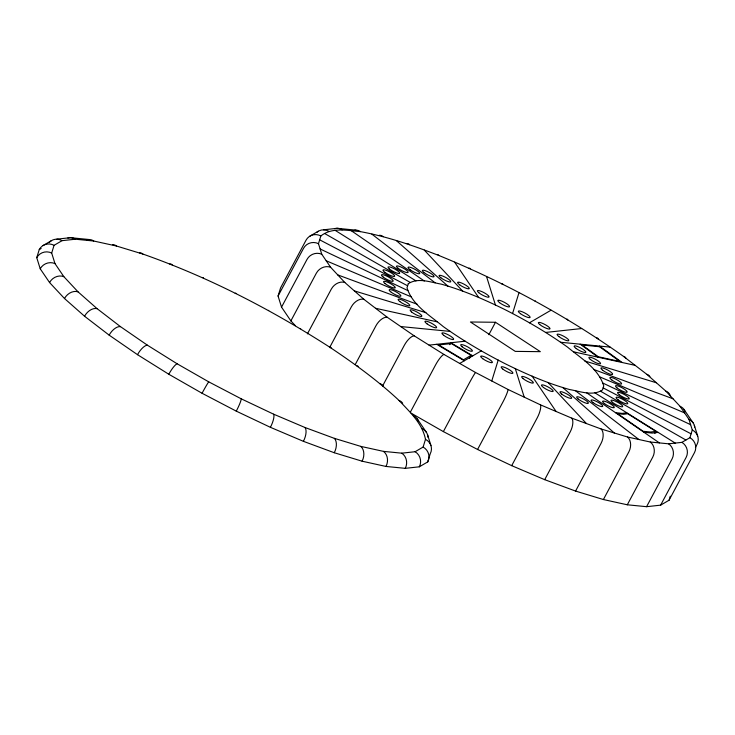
<?xml version="1.0" encoding="UTF-8"?>
<svg xmlns="http://www.w3.org/2000/svg" width="735" height="735" viewBox="0 0 735 735"><rect width="100%" height="100%" fill="white"/><g stroke="black" fill="none" stroke-linecap="round" stroke-linejoin="round"><path stroke-width="1.1" d="M139.65 252.895A11.08 6.569 -71.3 0 1 142.856 254.044C208.703 277.196 271.114 309.472 329.758 347.186C354.04 363.402 377.772 380.565 399.133 400.547C409.762 411.94 422.349 423.369 425.491 439.337A11.08 10.722 -2.9 0 1 430.232 453.78L427.724 461.911L419.317 466.817L405.261 468.342L385.985 466.449L362.079 461.194L334.26 452.732L303.39 441.322L270.388 427.311L236.266 411.131L202.061 393.262L168.811 374.253L137.518 354.683L109.157 335.142L84.562 316.234L64.496 298.52L49.567 282.543L40.223 268.799L36.75 257.682L39.258 249.56L41.123 248.467M425.491 439.337L423.112 447.064L415.119 451.722L401.769 453.173L383.459 451.373L360.747 446.375L334.324 438.336L304.988 427.504L273.64 414.191L241.218 398.82L208.722 381.842L177.135 363.788L147.413 345.193L120.466 326.634L97.103 308.663L78.039 291.841L63.853 276.663L54.978 263.599L51.68 253.051L54.059 245.325L62.052 240.667L75.402 239.215L93.712 241.016L116.424 246.004L142.856 254.044M295.36 325.678L290.876 320.892L281.533 307.138L278.069 296.03L280.568 287.899L306.045 240.189A11.08 10.804 39.9 0 1 320.855 235.963C332.11 227.014 347.379 230.496 360.499 231.644C387.474 236.633 413.447 245.655 438.97 255.523C503.999 282.075 566.226 315.673 623.491 356.392A11.08 5.825 -54 0 1 625.917 358.184M623.491 356.392L646.855 374.354L665.919 391.185L680.105 406.363L688.98 419.419L692.278 429.975L689.899 437.702L681.905 442.36L668.556 443.811L650.245 442.011L627.534 437.013L601.111 428.974L571.775 418.142L540.427 404.829L508.004 389.458L475.517 372.48L443.922 354.426L414.2 335.831L387.253 317.272L363.889 299.301L344.825 282.479L330.64 267.301L321.765 254.237L318.466 243.68L320.855 235.963M491.761 380.969L498.211 360.058M512.543 313.597L518.983 292.695M411.104 413.153L443.37 431.601L477.575 449.471L511.698 465.659L544.699 479.67L575.578 491.072L603.398 499.534L627.304 504.789L646.579 506.691L660.627 505.156L669.043 500.25L670.292 496.189M278.069 296.03L303.537 248.32A11.08 10.722 -2.9 0 1 318.466 243.68M281.533 307.138L307.01 259.427A11.08 10.318 -27.3 0 1 321.765 254.237M290.876 320.892L316.353 273.181A11.08 9.601 -39.2 0 1 330.64 267.301M307.405 333.883L331.283 289.158A11.08 8.59 -46.1 0 1 344.825 282.479M329.592 347.618L351.348 306.872A11.08 7.322 -50.6 0 1 363.889 299.301M355.244 364.542L375.943 325.78A11.08 5.825 -54 0 1 387.253 317.272M382.549 386.068L404.314 345.321A11.08 4.153 -56.8 0 1 414.2 335.831M410.654 411.6L435.598 364.891A11.08 2.361 -59.1 0 1 443.922 354.426M449.82 344.669L450.831 342.758L472.743 355.859M469.472 358.395L471.089 355.363L451.373 343.576L438.676 344.954L463.491 359.792L471.089 355.363M488.858 334.673L495.482 322.27L540.317 351.661L515.263 351.385L470.437 321.994L495.482 322.27M443.37 431.601L468.847 383.9A11.08 0.487 -61.3 0 1 475.517 372.48M477.575 449.471L503.052 401.769A11.08 1.396 -63.5 0 0 508.004 389.458M511.698 465.659L537.175 417.949A11.08 3.234 -65.8 0 0 540.427 404.829M544.699 479.67L570.176 431.959A11.08 4.98 -68.3 0 0 571.775 418.142M575.578 491.072L601.055 443.37A11.08 6.569 -71.3 0 0 601.111 428.974M603.398 499.534L628.866 451.832A11.08 7.966 -75.1 0 0 627.534 437.013M654.876 433.439L655.951 431.417L627.69 413.731L623.556 414.301L617.501 413.621L643.134 431.28L650.567 432.015L655.951 431.417M627.304 504.789L652.772 457.087A11.08 9.114 -80.6 0 0 650.245 442.011M646.579 506.691L672.047 458.98A11.08 9.987 -89.4 0 0 668.556 443.811M660.627 505.156L686.104 457.455A11.08 10.556 74 0 0 681.905 442.36M695.429 447.404L697.019 444.418A11.08 10.722 -2.9 0 0 692.278 429.975M669.043 500.25L694.511 452.549A11.08 10.804 39.9 0 0 689.899 437.702M43.108 245.499L51.459 240.63M309.894 236.137L318.246 231.259M459.715 363.448L481.342 350.843M529.402 322.821L551.029 310.207M626.771 412.767L622.178 413.401L615.461 412.647M658.183 432.419L652.193 433.08L643.943 432.263M56.724 239.169L70.431 237.681L89.22 239.527M323.51 229.807L337.218 228.309L356.006 230.156M429.065 345.128L465.209 341.196M545.535 332.459L581.679 328.536M400.731 326.551L450.298 331.421M560.447 342.244L610.022 347.104M375.576 308.287L437.059 321.811M573.695 351.854L635.178 365.368M354.362 290.885L425.896 312.651M584.858 361.004L656.392 382.77M337.733 274.89L417.14 304.226M593.604 369.429L673.012 398.774M326.202 260.769L411.076 296.793M599.677 376.862L684.542 412.886M320.12 248.963L407.87 290.582M602.875 383.073L690.634 424.701M319.661 239.821L407.631 285.777M603.113 387.887L691.084 433.834M464.299 360.775L436.728 344.292M324.842 233.629L410.36 282.516M600.385 391.139L685.902 440.026M335.518 230.579L415.973 280.908M594.771 392.747L675.235 443.086M580.163 344.173L598.143 357.228M599.512 346.075L622.15 362.511M351.348 230.753L424.306 281M586.438 392.665L659.396 442.911M371.864 234.143L435.102 282.782M575.643 390.873L638.89 439.512M396.431 240.667L448.038 286.218M562.716 387.446L614.322 432.998M424.306 250.102L462.71 291.179M548.044 382.476L586.438 423.553M684.019 409.469L693.133 422.873M454.653 262.175L478.678 297.537M532.076 376.118L556.101 411.481M417.232 418.831L426.346 432.235M694.318 425.289L697.745 436.232M486.533 276.516L495.454 305.089M515.29 368.575L524.22 397.139M427.531 434.651L430.958 445.603M268.45 310.537A11.08 0.487 -61.3 0 1 268.679 310.381M300.036 328.6A11.08 2.361 -59.1 0 1 300.698 328.683M329.758 347.186A11.08 4.153 -56.8 0 1 331.476 348.491M356.705 365.754A11.08 5.825 -54 0 1 358.147 366.342M380.068 383.716A11.08 7.322 -50.6 0 1 383.11 385.985M169.757 264.021A11.08 4.98 -68.3 0 1 172.183 264.885M202.888 277.591A11.08 3.234 -65.8 0 1 203.54 278.188M235.2 293.458A11.08 1.396 -63.5 0 1 235.953 293.568M67.841 238.03A11.08 9.987 -89.4 0 1 75.402 239.215M86.831 239.895A11.08 9.114 -80.6 0 1 93.712 241.016M49.3 242.375A11.08 10.556 74 0 1 62.052 240.667M39.258 249.56A11.08 10.804 39.9 0 1 54.059 245.325M112.528 244.645A11.08 7.966 -75.1 0 1 116.424 246.004M413.318 415.725A11.08 9.601 -39.2 0 1 418.325 421.1M399.133 400.547A11.08 8.59 -46.1 0 1 402.679 403.258M422.193 428.781A11.08 10.318 -27.3 0 1 428.018 437.316M137.518 354.683A11.08 4.153 -56.8 0 1 147.413 345.193M168.811 374.253A11.08 2.361 -59.1 0 1 177.135 363.788M202.061 393.262A11.08 0.487 -61.3 0 1 208.722 381.842M109.157 335.142A11.08 5.825 -54 0 1 120.466 326.634M36.75 257.682A11.08 10.722 -2.9 0 1 51.68 253.051M40.223 268.799A11.08 10.318 -27.3 0 1 54.978 263.599M49.567 282.543A11.08 9.601 -39.2 0 1 63.853 276.663M64.496 298.52A11.08 8.59 -46.1 0 1 78.039 291.841M84.562 316.234A11.08 7.322 -50.6 0 1 97.103 308.663M401.769 453.173A11.08 9.987 -89.4 0 1 405.261 468.342M415.119 451.722A11.08 10.556 74 0 1 419.317 466.817M423.112 447.064A11.08 10.804 39.9 0 1 427.724 461.911M241.218 398.82A11.08 1.396 -63.5 0 1 236.266 411.131M360.747 446.375A11.08 7.966 -75.1 0 1 362.079 461.194M383.459 451.373A11.08 9.114 -80.6 0 1 385.985 466.449M273.64 414.191A11.08 3.234 -65.8 0 1 270.388 427.311M304.988 427.504A11.08 4.98 -68.3 0 1 303.39 441.322M334.324 438.336A11.08 6.569 -71.3 0 1 334.26 452.732M688.98 419.419A11.08 10.318 -27.3 0 1 694.722 427.053M566.823 319.238A11.08 2.361 -59.1 0 1 567.76 320.047M596.544 337.824A11.08 4.153 -56.8 0 1 598.262 339.129M680.105 406.363A11.08 9.601 -39.2 0 1 685.112 411.738M665.919 391.185A11.08 8.59 -46.1 0 1 670.403 396M646.855 374.354A11.08 7.322 -50.6 0 1 649.896 376.623M501.987 284.096A11.08 1.396 -63.5 0 1 502.74 284.206M468.719 268.321A11.08 3.234 -65.8 0 1 470.327 268.826M535.236 301.175A11.08 0.487 -61.3 0 1 535.337 301.515M437.895 254.742A11.08 4.98 -68.3 0 1 438.97 255.523M379.315 235.283A11.08 7.966 -75.1 0 1 383.22 236.642M354.408 230.321A11.08 9.114 -80.6 0 1 360.499 231.644M406.437 243.533A11.08 6.569 -71.3 0 1 409.643 244.681M334.627 228.668A11.08 9.987 -89.4 0 1 342.188 229.853M316.757 232.361A11.08 10.556 74 0 1 328.839 231.304M408.256 283.738L407.006 287.808C412.409 305.301 429.892 315.388 443.205 326.533C463.307 340.921 484.705 353.397 506.764 364.523C527.05 374.455 547.869 383.486 569.671 389.559C580.154 391.351 592.741 396.441 602.489 389.917L603.747 385.857C598.336 368.354 580.852 358.267 567.539 347.122C547.446 332.735 526.039 320.267 503.989 309.132C483.704 299.2 462.875 290.169 441.083 284.096C430.591 282.304 418.013 277.214 408.256 283.738M599.549 346.718L582.138 345.009L598.318 356.751L619.917 361.501L599.549 346.718M604.317 403.487A6.652 1.442 28.1 0 0 614.157 407.668A6.652 1.442 28.1 0 0 606.825 402.027A6.652 1.442 28.1 0 0 604.317 403.487M462.094 346.755A6.652 1.442 28.1 0 0 472.136 351.275A6.652 1.442 28.1 0 0 465.457 345.79A6.652 1.442 28.1 0 0 462.094 346.755M576.249 348.565A6.652 1.442 28.1 0 0 585.804 352.368A6.652 1.442 28.1 0 0 577.875 346.617A6.652 1.442 28.1 0 0 576.249 348.565M611.998 380.124A6.652 1.442 28.1 0 0 621.562 383.927A6.652 1.442 28.1 0 0 613.633 378.176A6.652 1.442 28.1 0 0 611.998 380.124M523.044 378.589A6.652 1.442 28.1 0 0 533.086 383.11A6.652 1.442 28.1 0 0 526.407 377.634A6.652 1.442 28.1 0 0 523.044 378.589M558.839 336.556A6.652 1.442 28.1 0 0 568.679 340.728A6.652 1.442 28.1 0 0 561.347 335.096A6.652 1.442 28.1 0 0 558.839 336.556M590.26 359.341A6.652 1.442 28.1 0 0 600.302 363.862A6.652 1.442 28.1 0 0 593.623 358.386A6.652 1.442 28.1 0 0 590.26 359.341M602.654 370.256A6.652 1.442 28.1 0 0 612.494 374.427A6.652 1.442 28.1 0 0 605.162 368.795A6.652 1.442 28.1 0 0 602.654 370.256M616.867 387.804A6.652 1.442 28.1 0 0 626.909 392.325A6.652 1.442 28.1 0 0 620.23 386.849A6.652 1.442 28.1 0 0 616.867 387.804M619.302 394.75A6.652 1.442 28.1 0 0 629.142 398.93A6.652 1.442 28.1 0 0 621.81 393.289A6.652 1.442 28.1 0 0 619.302 394.75M618.181 399.913A6.652 1.442 28.1 0 0 627.745 403.717A6.652 1.442 28.1 0 0 619.816 397.966A6.652 1.442 28.1 0 0 618.181 399.913M612.402 402.293A6.652 1.442 28.1 0 0 622.444 406.813A6.652 1.442 28.1 0 0 615.765 401.328A6.652 1.442 28.1 0 0 612.402 402.293M593.145 402.642A6.652 1.442 28.1 0 0 602.7 406.446A6.652 1.442 28.1 0 0 594.771 400.694A6.652 1.442 28.1 0 0 593.145 402.642M578.059 398.921A6.652 1.442 28.1 0 0 588.101 403.441A6.652 1.442 28.1 0 0 581.422 397.957A6.652 1.442 28.1 0 0 578.059 398.921M561.724 394.125A6.652 1.442 28.1 0 0 571.564 398.296A6.652 1.442 28.1 0 0 564.232 392.665A6.652 1.442 28.1 0 0 561.724 394.125M543.578 387.565A6.652 1.442 28.1 0 0 553.143 391.369A6.652 1.442 28.1 0 0 545.214 385.618A6.652 1.442 28.1 0 0 543.578 387.565M502.924 369.163A6.652 1.442 28.1 0 0 512.764 373.334A6.652 1.442 28.1 0 0 505.432 367.702A6.652 1.442 28.1 0 0 502.924 369.163M482.785 358.726A6.652 1.442 28.1 0 0 492.34 362.53A6.652 1.442 28.1 0 0 484.42 356.778A6.652 1.442 28.1 0 0 482.785 358.726M443.674 335.298A6.652 1.442 28.1 0 0 453.513 339.469A6.652 1.442 28.1 0 0 446.182 333.828A6.652 1.442 28.1 0 0 443.674 335.298M427.044 323.859A6.652 1.442 28.1 0 0 436.599 327.663A6.652 1.442 28.1 0 0 428.67 321.912A6.652 1.442 28.1 0 0 427.044 323.859M411.545 311.943A6.652 1.442 28.1 0 0 421.587 316.463A6.652 1.442 28.1 0 0 414.908 310.978A6.652 1.442 28.1 0 0 411.545 311.943M399.858 301.598A6.652 1.442 28.1 0 0 409.698 305.769A6.652 1.442 28.1 0 0 402.367 300.137A6.652 1.442 28.1 0 0 399.858 301.598M391.286 292.3A6.652 1.442 28.1 0 0 400.841 296.104A6.652 1.442 28.1 0 0 392.922 290.353A6.652 1.442 28.1 0 0 391.286 292.3M384.947 283.48A6.652 1.442 28.1 0 0 394.989 288.001A6.652 1.442 28.1 0 0 388.3 282.516A6.652 1.442 28.1 0 0 384.947 283.48M383.211 277.095A6.652 1.442 28.1 0 0 393.05 281.275A6.652 1.442 28.1 0 0 385.719 275.634A6.652 1.442 28.1 0 0 383.211 277.095M385.103 272.501A6.652 1.442 28.1 0 0 394.658 276.305A6.652 1.442 28.1 0 0 386.739 270.553A6.652 1.442 28.1 0 0 385.103 272.501M389.412 268.992A6.652 1.442 28.1 0 0 399.454 273.512A6.652 1.442 28.1 0 0 392.775 268.036A6.652 1.442 28.1 0 0 389.412 268.992M398.195 268.358A6.652 1.442 28.1 0 0 408.035 272.538A6.652 1.442 28.1 0 0 400.704 266.897A6.652 1.442 28.1 0 0 398.195 268.358M410.148 269.782A6.652 1.442 28.1 0 0 419.703 273.585A6.652 1.442 28.1 0 0 411.784 267.834A6.652 1.442 28.1 0 0 410.148 269.782M423.755 272.373A6.652 1.442 28.1 0 0 433.797 276.884A6.652 1.442 28.1 0 0 427.118 271.408A6.652 1.442 28.1 0 0 423.755 272.373M440.798 277.729A6.652 1.442 28.1 0 0 450.628 281.9A6.652 1.442 28.1 0 0 443.306 276.268A6.652 1.442 28.1 0 0 440.798 277.729M459.706 284.858A6.652 1.442 28.1 0 0 469.261 288.662A6.652 1.442 28.1 0 0 461.341 282.911A6.652 1.442 28.1 0 0 459.706 284.858M478.77 292.695A6.652 1.442 28.1 0 0 488.812 297.216A6.652 1.442 28.1 0 0 482.132 291.731A6.652 1.442 28.1 0 0 478.77 292.695M499.598 302.691A6.652 1.442 28.1 0 0 509.428 306.863A6.652 1.442 28.1 0 0 502.106 301.221A6.652 1.442 28.1 0 0 499.598 302.691M520.499 313.698A6.652 1.442 28.1 0 0 530.064 317.502A6.652 1.442 28.1 0 0 522.135 311.741A6.652 1.442 28.1 0 0 520.499 313.698M539.72 324.53A6.652 1.442 28.1 0 0 549.762 329.05A6.652 1.442 28.1 0 0 543.073 323.575A6.652 1.442 28.1 0 0 539.72 324.53"/></g></svg>
